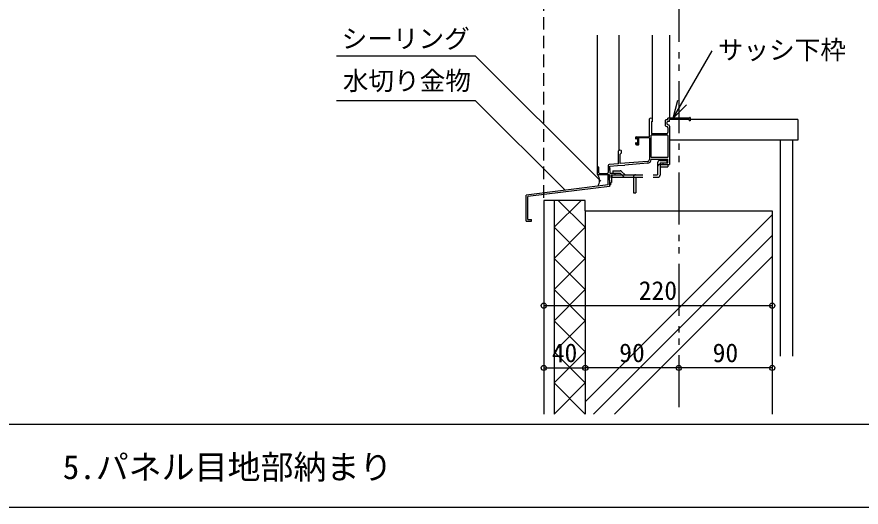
# Model space of a CAD drawing. Units: millimetres, scale not verified. Extents: x 3821 to 7821, y 4568 to 7368.
# Drawn here: x 5155 to 5968, y 6438 to 6911 of the extents above; entities that cross this region are included whole.
import ezdxf
from ezdxf.enums import TextEntityAlignment as Align

# ---------------------------------------------------------------- set-up
doc = ezdxf.new("R2010")
doc.units = ezdxf.units.MM
doc.header["$LTSCALE"] = 10
for name, pattern in [('DASHED1', [1.8, 1.2, -0.6]), ('DASHED3', [4, 3, -1]), ('DOUBLE_CHAIN1', [8.8, 5, -1, 0.6, -0.6, 0.6, -1])]:
    doc.linetypes.add(name, pattern=pattern)
for name, color, linetype in [('0-0', 7, 'Continuous'), ('2-0', 4, 'Continuous'), ('2-1', 4, 'Continuous'), ('2-2', 4, 'Continuous'), ('2-4', 7, 'Continuous')]:
    doc.layers.add(name, color=color, linetype=linetype)
doc.styles.add('ＭＳ ゴシック', font='')
doc.styles.get('ＭＳ ゴシック').set_extended_font_data('MS Gothic')

msp = doc.modelspace()

# ---------------------------------------------------------------- linework, layer by layer
at = {"layer": '0-0', "color": 3}
for p, q in [((3820.85, 6518.18), (7820.85, 6518.18)), ((3820.85, 6438.18), (7820.85, 6438.18))]:
    msp.add_line(p, q, dxfattribs=at)
at = {"layer": '2-0', "linetype": 'DOUBLE_CHAIN1'}
msp.add_line((5792.71, 7024.58), (5792.71, 6527.79), dxfattribs=at)
at = {"layer": '2-0'}
for p, q in [((5662.71, 6733.79), (5662.71, 6527.79)), ((5702.71, 6733.79), (5662.71, 6733.79)), ((5672.71, 6733.79), (5672.71, 6527.79)), ((5698.71, 6733.79), (5672.71, 6707.79)), ((5676.71, 6733.79), (5702.71, 6707.79)), ((5702.71, 6723.79), (5702.71, 6733.79)), ((5882.71, 6719.79), (5702.71, 6539.79)), ((5702.71, 6707.79), (5672.71, 6677.79)), ((5672.71, 6707.79), (5702.71, 6677.79)), ((5882.71, 6699.79), (5710.71, 6527.79)), ((5702.71, 6677.79), (5672.71, 6647.79)), ((5672.71, 6677.79), (5702.71, 6647.79)), ((5882.71, 6679.79), (5730.71, 6527.79)), ((5702.71, 6647.79), (5672.71, 6617.79)), ((5672.71, 6647.79), (5702.71, 6617.79)), ((5702.71, 6617.79), (5672.71, 6587.79)), ((5672.71, 6617.79), (5702.71, 6587.79)), ((5702.71, 6587.79), (5672.71, 6557.79)), ((5672.71, 6587.79), (5702.71, 6557.79)), ((5702.71, 6557.79), (5672.71, 6527.79)), ((5672.71, 6557.79), (5702.71, 6527.79))]:
    msp.add_line(p, q, dxfattribs=at)
at = {"layer": '2-0', "color": 3}
for p, q in [((5702.71, 6723.79), (5882.71, 6723.79)), ((5702.71, 6723.79), (5702.71, 6527.79)), ((5882.71, 6723.79), (5882.71, 6527.79))]:
    msp.add_line(p, q, dxfattribs=at)
at = {"layer": '2-0'}
for points in [[(5717.59, 6752.31), (5597.08, 6872.82), (5463.08, 6872.82)], [(5683.38, 6743.52), (5597.08, 6829.82), (5463.08, 6829.82)]]:
    msp.add_lwpolyline(points, dxfattribs=at)
at = {"layer": '2-1'}
for p, q in [((5662.71, 6632.33), (5882.71, 6632.33)), ((5662.71, 6572.33), (5702.71, 6572.33)), ((5792.71, 6572.33), (5702.71, 6572.33)), ((5882.71, 6572.33), (5792.71, 6572.33))]:
    msp.add_line(p, q, dxfattribs=at)
for centre in [(5662.71, 6632.33), (5882.71, 6632.33), (5662.71, 6572.33), (5702.71, 6572.33), (5702.71, 6572.33), (5792.71, 6572.33), (5792.71, 6572.33), (5882.71, 6572.33)]:
    msp.add_circle(centre, 2.5, dxfattribs=at)
at = {"layer": '2-2', "color": 7, "linetype": 'DASHED1'}
msp.add_line((5662.71, 6736.29), (5662.71, 7129.88), dxfattribs=at)
at = {"layer": '2-2', "color": 7}
msp.add_arc((5707.13, 6752.89), 9.33, 324.28947, 35.71053, dxfattribs=at)
at = {"layer": '2-4'}
for p, q in [((5714.21, 6893.04), (5714.21, 6765.79)), ((5735, 6893.04), (5735, 6781.5)), ((5767.02, 6893.04), (5767.02, 6809.55)), ((5783.83, 6893.04), (5783.83, 6813.04)), ((5787.3, 6813.02), (5824.81, 6877.98)), ((5787.3, 6813.02), (5791.96, 6830.41)), ((5787.3, 6813.02), (5800.03, 6825.75)), ((5764.74, 6812.79), (5764.44, 6812.33)), ((5767.28, 6810.4), (5766.43, 6809.55)), ((5767.42, 6812.33), (5767.12, 6812.79)), ((5767.28, 6810.4), (5767.42, 6810.76)), ((5767.42, 6810.76), (5767.42, 6812.33)), ((5780.55, 6811.54), (5780.05, 6811.05)), ((5780.05, 6805.58), (5780.05, 6811.05)), ((5780.55, 6811.54), (5782.19, 6811.54)), ((5782.19, 6809.9), (5781.69, 6809.41)), ((5781.69, 6807.22), (5781.69, 6809.41)), ((5781.69, 6807.22), (5782.19, 6806.72)), ((5802.83, 6813.04), (5782.19, 6813.04)), ((5782.19, 6811.54), (5782.19, 6813.04)), ((5783.83, 6809.9), (5782.19, 6809.9)), ((5802.83, 6811.84), (5783.83, 6811.84)), ((5783.83, 6809.9), (5783.83, 6811.84)), ((5783.83, 6810.05), (5783.83, 6810.35)), ((5803.32, 6813.53), (5802.83, 6813.04)), ((5802.83, 6811.84), (5802.83, 6810.55)), ((5803.72, 6813.53), (5803.32, 6813.53)), ((5907.33, 6811.84), (5803.72, 6811.84)), ((5907.33, 6811.84), (5907.33, 6791.84)), ((5780.05, 6805.58), (5780.55, 6805.08)), ((5780.55, 6805.08), (5780.7, 6805.08)), ((5782.34, 6806.72), (5782.19, 6806.72)), ((5782.19, 6803.59), (5782.19, 6799.11)), ((5783.83, 6805.23), (5783.83, 6768.28)), ((5751.56, 6795.13), (5751.06, 6794.64)), ((5751.06, 6794.64), (5751.06, 6793.34)), ((5751.06, 6793.34), (5751.56, 6792.85)), ((5751.56, 6792.85), (5751.66, 6792.85)), ((5751.66, 6792.85), (5751.96, 6793.14)), ((5752.25, 6794.14), (5751.96, 6793.84)), ((5751.96, 6793.14), (5751.96, 6793.84)), ((5752.25, 6794.14), (5753, 6794.14)), ((5753.3, 6793.84), (5753, 6794.14)), ((5753.3, 6788.47), (5753.3, 6793.84)), ((5764.44, 6793.94), (5754.39, 6793.94)), ((5754.39, 6787.67), (5754.39, 6793.94)), ((5764.44, 6793.94), (5764.44, 6773.11)), ((5781.89, 6796.48), (5766.08, 6796.48)), ((5766.08, 6775.54), (5766.08, 6796.48)), ((5782.19, 6796.18), (5781.89, 6796.48)), ((5782.19, 6796.18), (5782.19, 6775.54)), ((5907.33, 6791.84), (5783.83, 6791.84)), ((5890.33, 6791.84), (5890.33, 6583.79)), ((5902.33, 6791.84), (5902.33, 6583.79)), ((5751.56, 6789.46), (5751.06, 6788.97)), ((5751.06, 6788.97), (5751.06, 6788.17)), ((5751.66, 6789.46), (5751.56, 6789.46)), ((5751.96, 6789.17), (5751.66, 6789.46)), ((5751.96, 6788.47), (5751.96, 6789.17)), ((5751.96, 6788.47), (5752.25, 6788.17)), ((5752.06, 6787.18), (5753.9, 6787.18)), ((5753, 6788.17), (5752.25, 6788.17)), ((5753, 6788.17), (5753.3, 6788.47)), ((5753.9, 6787.18), (5754.39, 6787.67)), ((5734.9, 6781.96), (5734.6, 6781.5)), ((5734.6, 6769.03), (5734.6, 6781.5)), ((5736.24, 6778.38), (5737.44, 6779.57)), ((5736.24, 6769.15), (5736.24, 6778.38)), ((5737.58, 6781.5), (5737.29, 6781.96)), ((5737.44, 6779.57), (5737.58, 6779.92)), ((5737.58, 6779.92), (5737.58, 6781.5)), ((5766.08, 6775.54), (5766.38, 6775.24)), ((5781.89, 6775.24), (5766.38, 6775.24)), ((5781.89, 6775.24), (5782.19, 6775.54)), ((5724.65, 6767.36), (5724.65, 6760.72)), ((5734.6, 6769.03), (5725.57, 6768.35)), ((5726.3, 6766.76), (5733.74, 6767.32)), ((5726.3, 6764.5), (5726.3, 6766.76)), ((5733.74, 6767.32), (5740.82, 6767.85)), ((5762.6, 6771.13), (5736.24, 6769.15)), ((5762.72, 6769.49), (5740.82, 6767.85)), ((5766.08, 6773.6), (5782.19, 6773.6)), ((5766.08, 6773.6), (5766.08, 6773.11)), ((5778.36, 6769.92), (5777.86, 6769.42)), ((5777.86, 6768.78), (5777.86, 6769.42)), ((5777.86, 6768.78), (5778.36, 6768.28)), ((5778.36, 6768.28), (5783.83, 6768.28)), ((5715.6, 6765.79), (5714.21, 6765.79)), ((5714.21, 6765.79), (5714.21, 6758.83)), ((5714.21, 6758.83), (5714.71, 6758.33)), ((5725.85, 6758.33), (5714.71, 6758.33)), ((5715.6, 6760.22), (5715.6, 6765.79)), ((5715.6, 6760.22), (5716.1, 6759.73)), ((5716.1, 6759.73), (5723.66, 6759.73)), ((5724.65, 6748.69), (5724.65, 6758.04)), ((5726.15, 6758.04), (5724.65, 6758.04)), ((5726.15, 6758.04), (5725.85, 6758.33)), ((5726.15, 6753.56), (5726.15, 6758.04)), ((5726.3, 6764.5), (5726.3, 6764.1)), ((5726.3, 6763.51), (5726.3, 6764.1)), ((5726.3, 6763.51), (5726.3, 6763.11)), ((5726.3, 6762.51), (5726.3, 6763.11)), ((5726.3, 6762.51), (5726.3, 6762.11)), ((5726.3, 6762.11), (5726.3, 6760.27)), ((5726.3, 6760.27), (5726.59, 6759.98)), ((5726.59, 6759.98), (5731.12, 6759.98)), ((5727.64, 6758.33), (5727.34, 6758.04)), ((5727.64, 6758.33), (5731.12, 6758.33)), ((5731.62, 6759.48), (5731.12, 6759.98)), ((5731.12, 6758.33), (5731.62, 6758.83)), ((5731.62, 6758.83), (5731.62, 6759.48)), ((5726.15, 6753.16), (5726.15, 6753.56)), ((5726.15, 6753.16), (5726.15, 6747.29)), ((5727.34, 6748.79), (5727.34, 6750.88)), ((5727.34, 6750.88), (5727.84, 6750.88)), ((5724.65, 6748.69), (5645.71, 6738.79)), ((5726.15, 6747.29), (5647.21, 6737.39)), ((5727.34, 6748.79), (5726.15, 6748.79)), ((5645.71, 6713.79), (5645.71, 6738.79)), ((5647.21, 6715.29), (5647.21, 6737.39)), ((5645.71, 6713.79), (5650.71, 6713.79)), ((5647.21, 6715.29), (5650.71, 6715.29)), ((5650.71, 6713.79), (5650.71, 6715.29))]:
    msp.add_line(p, q, dxfattribs=at)
at = {"layer": '2-4', "linetype": 'DASHED3'}
for p, q in [((5772.39, 6770.22), (5772.39, 6758.33)), ((5774.38, 6772.21), (5781.34, 6772.21)), ((5774.38, 6768.28), (5782.34, 6768.28)), ((5774.68, 6769.92), (5774.68, 6758.04)), ((5774.68, 6769.92), (5781.34, 6769.92)), ((5781.34, 6772.21), (5781.34, 6769.92)), ((5782.34, 6768.28), (5782.34, 6765.99)), ((5728.14, 6758.33), (5772.39, 6758.33)), ((5728.14, 6758.33), (5728.14, 6756.05)), ((5729.13, 6762.26), (5736.31, 6762.26)), ((5729.13, 6762.26), (5729.13, 6759.98)), ((5729.13, 6759.98), (5736.19, 6759.98)), ((5736.19, 6759.98), (5739.53, 6756.63)), ((5737.72, 6761.68), (5741.06, 6758.33)), ((5774.68, 6765.99), (5782.34, 6765.99)), ((5728.14, 6756.05), (5772.69, 6756.05)), ((5749.02, 6756.35), (5749.02, 6741.13)), ((5751.31, 6756.05), (5751.31, 6741.13)), ((5749.02, 6741.13), (5751.31, 6741.13))]:
    msp.add_line(p, q, dxfattribs=at)
at = {"layer": '2-4'}
for points in [[(5751.56, 6795.13), (5764.44, 6795.13), (5764.44, 6812.33)], [(5766.43, 6809.55), (5766.43, 6798.12), (5781.2, 6798.12)], [(5803.72, 6813.53), (5803.72, 6810.55), (5802.83, 6810.55)], [(5778.36, 6769.92), (5782.19, 6769.92), (5782.19, 6773.6)], [(5727.34, 6758.04), (5727.34, 6755.85), (5727.84, 6755.85), (5727.84, 6750.88)]]:
    msp.add_lwpolyline(points, dxfattribs=at)
for centre, radius, start, end in [((5765.93, 6810.05), 2.98, 66.42146, 113.57852), ((5780.7, 6803.59), 1.49, 0, 90), ((5781.2, 6799.11), 0.995, 269.99998, 0), ((5782.34, 6805.23), 1.49, 0, 90), ((5752.06, 6788.17), 0.995, 180, 269.99998), ((5736.09, 6779.22), 2.98, 66.42146, 113.57852), ((5725.65, 6767.36), 0.995, 94.28972, 180), ((5762.45, 6773.11), 1.99, 274.28922, 0), ((5762.45, 6773.11), 3.63, 274.28899, 0), ((5723.66, 6760.72), 0.995, 269.99998, 0)]:
    msp.add_arc(centre, radius, start, end, dxfattribs=at)
at = {"layer": '2-4', "linetype": 'DASHED3'}
for centre, start, end in [((5774.38, 6770.22), 89.99997, 179.99995), ((5774.38, 6766.29), 89.99997, 179.99995), ((5736.31, 6760.27), 45.00029, 90.00035), ((5751.01, 6756.35), 89.99997, 179.99995), ((5772.69, 6758.04), 270.00002, 0), ((5740.94, 6758.04), 224.99973, 269.99963)]:
    msp.add_arc(centre, 1.99, start, end, dxfattribs=at)

# ---------------------------------------------------------------- texts
at = {"layer": '0-0', "style": 'ＭＳ ゴシック'}
msp.add_text('5.パネル目地部納まり', height=23.28, dxfattribs=at).set_placement((5199.4, 6458.18), align=Align.BOTTOM_LEFT)
at = {"layer": '2-1', "color": 7, "style": 'ＭＳ ゴシック'}
for s, p in [('220', (5754.19, 6632.43)), ('40', (5670.36, 6572.43)), ('90', (5735.36, 6572.43)), ('90', (5825.36, 6572.43))]:
    msp.add_text(s, height=18.1, dxfattribs=at).set_placement(p, align=Align.BOTTOM_LEFT)
at = {"layer": '2-4', "style": 'ＭＳ ゴシック'}
for s, p in [('シーリング', (5467.97, 6875.12)), ('サッシ下枠', (5830.35, 6864.26)), ('水切り金物', (5469.09, 6834.59))]:
    msp.add_text(s, height=18.1, dxfattribs=at).set_placement(p, align=Align.BOTTOM_LEFT)

doc.saveas('drawing.dxf')
